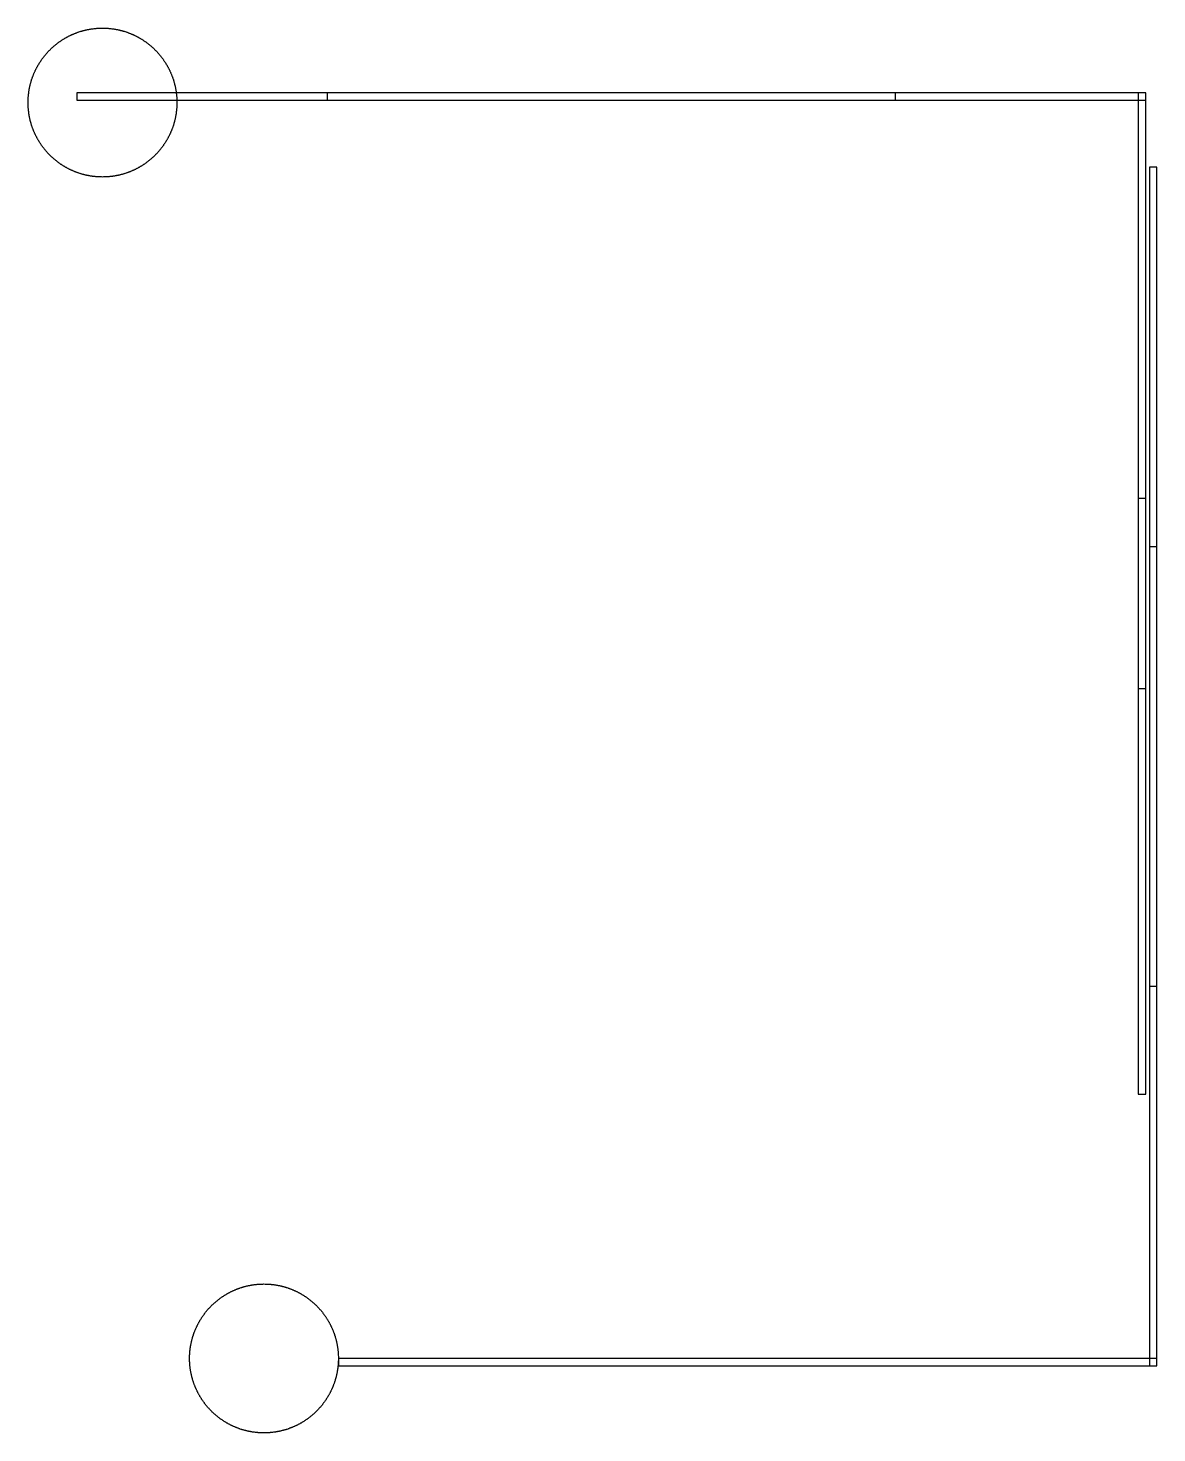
# Model space of a CAD drawing. Extents: x -15120 to 12634, y -34177 to 37439.
# Drawn here: x -15120 to 50, y -7500 to 11368 of the extents above; entities that cross this region are included whole.
import ezdxf

# ---------------------------------------------------------------- set-up
doc = ezdxf.new("R2010")
doc.units = 0
doc.layers.add('New_Layer', color=20, linetype='CONTINUOUS')
doc.layers.add('Poly', color=20, linetype='CONTINUOUS')

msp = doc.modelspace()

# ---------------------------------------------------------------- linework, layer by layer
at = {"layer": 'New_Layer'}
for points in [[(-13120.35, 10353.9), (-13120.65, 10339.8), (-13121.15, 10325.7), (-13121.85, 10311.65), (-13122.3, 10304.6), (-13122.75, 10297.6), (-13123.25, 10290.6), (-13123.85, 10283.55), (-13124.45, 10276.55), (-13125.15, 10269.5), (-13125.85, 10262.5), (-13126.6, 10255.5), (-13128.3, 10241.5), (-13129.2, 10234.55), (-13130.2, 10227.55), (-13131.2, 10220.6), (-13132.25, 10213.65), (-13133.35, 10206.7), (-13134.55, 10199.7), (-13135.75, 10192.8), (-13137, 10185.85), (-13138.3, 10178.95), (-13139.65, 10172), (-13141.05, 10165.15), (-13142.5, 10158.25), (-13144, 10151.4), (-13145.55, 10144.5), (-13147.15, 10137.65), (-13148.8, 10130.8), (-13150.5, 10123.95), (-13152.25, 10117.1), (-13154.05, 10110.3), (-13155.9, 10103.5), (-13157.75, 10096.75), (-13159.7, 10089.95), (-13161.7, 10083.15), (-13163.7, 10076.45), (-13165.8, 10069.7), (-13167.9, 10063), (-13172.3, 10049.6), (-13174.6, 10042.9), (-13176.9, 10036.25), (-13179.25, 10029.65), (-13181.65, 10023), (-13184.1, 10016.4), (-13186.6, 10009.85), (-13189.15, 10003.25), (-13191.75, 9996.7), (-13194.35, 9990.25), (-13197.05, 9983.7), (-13199.8, 9977.15), (-13202.55, 9970.75), (-13205.4, 9964.25), (-13208.25, 9957.85), (-13211.15, 9951.45), (-13214.1, 9945.05), (-13217.1, 9938.7), (-13220.15, 9932.35), (-13223.25, 9926), (-13226.4, 9919.65), (-13229.6, 9913.35), (-13232.8, 9907.1), (-13236.05, 9900.9), (-13239.35, 9894.7), (-13242.75, 9888.45), (-13246.1, 9882.35), (-13249.55, 9876.2), (-13253.05, 9870.05), (-13256.6, 9863.95), (-13260.15, 9857.9), (-13263.8, 9851.8), (-13267.4, 9845.85), (-13271.1, 9839.85), (-13274.9, 9833.8), (-13278.65, 9827.9), (-13282.5, 9821.95), (-13286.35, 9816.1), (-13290.25, 9810.25), (-13294.2, 9804.45), (-13298.2, 9798.6), (-13302.25, 9792.8), (-13306.3, 9787.1), (-13310.4, 9781.4), (-13314.55, 9775.7), (-13318.75, 9770.05), (-13323, 9764.4), (-13327.25, 9758.8), (-13331.55, 9753.25), (-13335.9, 9747.7), (-13340.3, 9742.2), (-13344.75, 9736.7), (-13349.2, 9731.25), (-13353.7, 9725.85), (-13358.25, 9720.45), (-13362.85, 9715.05), (-13367.45, 9709.8), (-13372.1, 9704.5), (-13376.8, 9699.25), (-13381.55, 9694), (-13386.3, 9688.8), (-13391.05, 9683.7), (-13395.95, 9678.55), (-13400.8, 9673.5), (-13405.7, 9668.45), (-13410.65, 9663.4), (-13415.65, 9658.4), (-13420.7, 9653.45), (-13425.75, 9648.55), (-13430.8, 9643.7), (-13435.95, 9638.8), (-13441.05, 9634.05), (-13446.25, 9629.3), (-13451.5, 9624.55), (-13456.75, 9619.85), (-13462.05, 9615.2), (-13467.3, 9610.6), (-13472.7, 9606), (-13478.1, 9601.45), (-13483.5, 9596.95), (-13488.95, 9592.5), (-13494.45, 9588.05), (-13499.95, 9583.65), (-13505.5, 9579.3), (-13511.05, 9575), (-13516.65, 9570.75), (-13522.3, 9566.5), (-13527.95, 9562.3), (-13533.65, 9558.15), (-13539.35, 9554.05), (-13545.05, 9550), (-13550.85, 9545.95), (-13556.7, 9541.95), (-13562.5, 9538), (-13568.35, 9534.1), (-13574.2, 9530.25), (-13580.15, 9526.4), (-13586.05, 9522.65), (-13592.1, 9518.85), (-13598.1, 9515.15), (-13604.05, 9511.55), (-13610.15, 9507.9), (-13616.2, 9504.35), (-13622.3, 9500.8), (-13628.45, 9497.3), (-13634.6, 9493.85), (-13640.7, 9490.5), (-13646.95, 9487.1), (-13653.15, 9483.8), (-13659.35, 9480.55), (-13665.6, 9477.35), (-13671.9, 9474.15), (-13678.25, 9471), (-13684.6, 9467.9), (-13690.95, 9464.85), (-13697.3, 9461.85), (-13703.7, 9458.9), (-13710.1, 9456), (-13716.5, 9453.15), (-13723, 9450.3), (-13729.4, 9447.55), (-13735.95, 9444.8), (-13742.5, 9442.1), (-13748.95, 9439.5), (-13755.5, 9436.9), (-13762.1, 9434.35), (-13768.65, 9431.85), (-13775.25, 9429.4), (-13781.9, 9427), (-13788.5, 9424.65), (-13795.15, 9422.35), (-13801.85, 9420.05), (-13815.25, 9415.65), (-13821.95, 9413.55), (-13828.7, 9411.45), (-13835.4, 9409.45), (-13842.2, 9407.45), (-13849, 9405.5), (-13855.75, 9403.65), (-13862.55, 9401.8), (-13869.35, 9400), (-13876.2, 9398.25), (-13883.05, 9396.55), (-13889.9, 9394.9), (-13896.75, 9393.3), (-13903.65, 9391.75), (-13910.5, 9390.25), (-13917.4, 9388.8), (-13924.25, 9387.4), (-13931.2, 9386.05), (-13938.1, 9384.75), (-13945.05, 9383.5), (-13951.95, 9382.3), (-13958.95, 9381.1), (-13965.9, 9380), (-13972.85, 9378.95), (-13979.8, 9377.95), (-13986.8, 9376.95), (-13993.75, 9376.05), (-14007.75, 9374.35), (-14014.75, 9373.6), (-14021.75, 9372.9), (-14028.8, 9372.2), (-14035.8, 9371.6), (-14042.85, 9371), (-14049.85, 9370.5), (-14056.85, 9370.05), (-14063.9, 9369.6), (-14077.95, 9368.9), (-14092.05, 9368.4), (-14106.15, 9368.1), (-14120.25, 9368), (-14134.35, 9368.1), (-14148.45, 9368.4), (-14162.55, 9368.9), (-14176.6, 9369.6), (-14183.65, 9370.05), (-14190.65, 9370.5), (-14197.65, 9371), (-14204.7, 9371.6), (-14211.7, 9372.2), (-14218.75, 9372.9), (-14225.75, 9373.6), (-14232.75, 9374.35), (-14246.75, 9376.05), (-14253.7, 9376.95), (-14260.7, 9377.95), (-14267.65, 9378.95), (-14274.6, 9380), (-14281.55, 9381.1), (-14288.55, 9382.3), (-14295.45, 9383.5), (-14302.4, 9384.75), (-14309.3, 9386.05), (-14316.25, 9387.4), (-14323.1, 9388.8), (-14330, 9390.25), (-14336.85, 9391.75), (-14343.75, 9393.3), (-14350.6, 9394.9), (-14357.45, 9396.55), (-14364.3, 9398.25), (-14371.15, 9400), (-14377.95, 9401.8), (-14384.75, 9403.65), (-14391.5, 9405.5), (-14398.3, 9407.45), (-14405.1, 9409.45), (-14411.8, 9411.45), (-14418.55, 9413.55), (-14425.25, 9415.65), (-14438.65, 9420.05), (-14445.35, 9422.35), (-14452, 9424.65), (-14458.6, 9427), (-14465.25, 9429.4), (-14471.85, 9431.85), (-14478.4, 9434.35), (-14485, 9436.9), (-14491.55, 9439.5), (-14498, 9442.1), (-14504.55, 9444.8), (-14511.1, 9447.55), (-14517.5, 9450.3), (-14524, 9453.15), (-14530.4, 9456), (-14536.8, 9458.9), (-14543.2, 9461.85), (-14549.55, 9464.85), (-14555.9, 9467.9), (-14562.25, 9471), (-14568.6, 9474.15), (-14574.9, 9477.35), (-14581.15, 9480.55), (-14587.35, 9483.8), (-14593.55, 9487.1), (-14599.8, 9490.5), (-14605.9, 9493.85), (-14612.05, 9497.3), (-14618.2, 9500.8), (-14624.3, 9504.35), (-14630.35, 9507.9), (-14636.45, 9511.55), (-14642.4, 9515.15), (-14648.4, 9518.85), (-14654.45, 9522.65), (-14660.35, 9526.4), (-14666.3, 9530.25), (-14672.15, 9534.1), (-14678, 9538), (-14683.8, 9541.95), (-14689.65, 9545.95), (-14695.45, 9550), (-14701.15, 9554.05), (-14706.85, 9558.15), (-14712.55, 9562.3), (-14718.2, 9566.5), (-14723.85, 9570.75), (-14729.45, 9575), (-14735, 9579.3), (-14740.55, 9583.65), (-14746.05, 9588.05), (-14751.55, 9592.5), (-14757, 9596.95), (-14762.4, 9601.45), (-14767.8, 9606), (-14773.2, 9610.6), (-14778.45, 9615.2), (-14783.75, 9619.85), (-14789, 9624.55), (-14794.25, 9629.3), (-14799.45, 9634.05), (-14804.55, 9638.8), (-14809.7, 9643.7), (-14814.75, 9648.55), (-14819.8, 9653.45), (-14824.85, 9658.4), (-14829.85, 9663.4), (-14834.8, 9668.45), (-14839.7, 9673.5), (-14844.55, 9678.55), (-14849.45, 9683.7), (-14854.2, 9688.8), (-14858.95, 9694), (-14863.7, 9699.25), (-14868.4, 9704.5), (-14873.05, 9709.8), (-14877.65, 9715.05), (-14882.25, 9720.45), (-14886.8, 9725.85), (-14891.3, 9731.25), (-14895.75, 9736.7), (-14900.2, 9742.2), (-14904.6, 9747.7), (-14908.95, 9753.25), (-14913.25, 9758.8), (-14917.5, 9764.4), (-14921.75, 9770.05), (-14925.95, 9775.7), (-14930.1, 9781.4), (-14934.2, 9787.1), (-14938.25, 9792.8), (-14942.3, 9798.6), (-14946.3, 9804.45), (-14950.25, 9810.25), (-14954.15, 9816.1), (-14958, 9821.95), (-14961.85, 9827.9), (-14965.6, 9833.8), (-14969.4, 9839.85), (-14973.1, 9845.85), (-14976.7, 9851.8), (-14980.35, 9857.9), (-14983.9, 9863.95), (-14987.45, 9870.05), (-14990.95, 9876.2), (-14994.4, 9882.35), (-14997.75, 9888.45), (-15001.15, 9894.7), (-15004.45, 9900.9), (-15007.7, 9907.1), (-15010.9, 9913.35), (-15014.1, 9919.65), (-15017.25, 9926), (-15020.35, 9932.35), (-15023.4, 9938.7), (-15026.4, 9945.05), (-15029.35, 9951.45), (-15032.25, 9957.85), (-15035.1, 9964.25), (-15037.95, 9970.75), (-15040.7, 9977.15), (-15043.45, 9983.7), (-15046.15, 9990.25), (-15048.75, 9996.7), (-15051.35, 10003.25), (-15053.9, 10009.85), (-15056.4, 10016.4), (-15058.85, 10023), (-15061.25, 10029.65), (-15063.6, 10036.25), (-15065.9, 10042.9), (-15068.2, 10049.6), (-15072.6, 10063), (-15074.7, 10069.7), (-15076.8, 10076.45), (-15078.8, 10083.15), (-15080.8, 10089.95), (-15082.75, 10096.75), (-15084.6, 10103.5), (-15086.45, 10110.3), (-15088.25, 10117.1), (-15090, 10123.95), (-15091.7, 10130.8), (-15093.35, 10137.65), (-15094.95, 10144.5), (-15096.5, 10151.4), (-15098, 10158.25), (-15099.45, 10165.15), (-15100.85, 10172), (-15102.2, 10178.95), (-15103.5, 10185.85), (-15104.75, 10192.8), (-15105.95, 10199.7), (-15107.15, 10206.7), (-15108.25, 10213.65), (-15109.3, 10220.6), (-15110.3, 10227.55), (-15111.3, 10234.55), (-15112.2, 10241.5), (-15113.9, 10255.5), (-15114.65, 10262.5), (-15115.35, 10269.5), (-15116.05, 10276.55), (-15116.65, 10283.55), (-15117.25, 10290.6), (-15117.75, 10297.6), (-15118.2, 10304.6), (-15118.65, 10311.65), (-15119.35, 10325.7), (-15119.85, 10339.8), (-15120.15, 10353.9), (-15120.25, 10368), (-15120.15, 10382.1), (-15119.85, 10396.2), (-15119.35, 10410.3), (-15118.65, 10424.35), (-15118.2, 10431.4), (-15117.75, 10438.4), (-15117.25, 10445.4), (-15116.65, 10452.45), (-15116.05, 10459.45), (-15115.35, 10466.5), (-15114.65, 10473.5), (-15113.9, 10480.5), (-15112.2, 10494.5), (-15111.3, 10501.45), (-15110.3, 10508.45), (-15109.3, 10515.4), (-15108.25, 10522.35), (-15107.15, 10529.3), (-15105.95, 10536.3), (-15104.75, 10543.2), (-15103.5, 10550.15), (-15102.2, 10557.05), (-15100.85, 10564), (-15099.45, 10570.85), (-15098, 10577.75), (-15096.5, 10584.6), (-15094.95, 10591.5), (-15093.35, 10598.35), (-15091.7, 10605.2), (-15090, 10612.05), (-15088.25, 10618.9), (-15086.45, 10625.7), (-15084.6, 10632.5), (-15082.75, 10639.25), (-15080.8, 10646.05), (-15078.8, 10652.85), (-15076.8, 10659.55), (-15074.7, 10666.3), (-15072.6, 10673), (-15068.2, 10686.4), (-15065.9, 10693.1), (-15063.6, 10699.75), (-15061.25, 10706.35), (-15058.85, 10713), (-15056.4, 10719.6), (-15053.9, 10726.15), (-15051.35, 10732.75), (-15048.75, 10739.3), (-15046.15, 10745.75), (-15043.45, 10752.3), (-15040.7, 10758.85), (-15037.95, 10765.25), (-15035.1, 10771.75), (-15032.25, 10778.15), (-15029.35, 10784.55), (-15026.4, 10790.95), (-15023.4, 10797.3), (-15020.35, 10803.65), (-15017.25, 10810), (-15014.1, 10816.35), (-15010.9, 10822.65), (-15007.7, 10828.9), (-15004.45, 10835.1), (-15001.15, 10841.3), (-14997.75, 10847.55), (-14994.4, 10853.65), (-14990.95, 10859.8), (-14987.45, 10865.95), (-14983.9, 10872.05), (-14980.35, 10878.1), (-14976.7, 10884.2), (-14973.1, 10890.15), (-14969.4, 10896.15), (-14965.6, 10902.2), (-14961.85, 10908.1), (-14958, 10914.05), (-14954.15, 10919.9), (-14950.25, 10925.75), (-14946.3, 10931.55), (-14942.3, 10937.4), (-14938.25, 10943.2), (-14934.2, 10948.9), (-14930.1, 10954.6), (-14925.95, 10960.3), (-14921.75, 10965.95), (-14917.5, 10971.6), (-14913.25, 10977.2), (-14908.95, 10982.75), (-14904.6, 10988.3), (-14900.2, 10993.8), (-14895.75, 10999.3), (-14891.3, 11004.75), (-14886.8, 11010.15), (-14882.25, 11015.55), (-14877.65, 11020.95), (-14873.05, 11026.2), (-14868.4, 11031.5), (-14863.7, 11036.75), (-14858.95, 11042), (-14854.2, 11047.2), (-14849.45, 11052.3), (-14844.55, 11057.45), (-14839.7, 11062.5), (-14834.8, 11067.55), (-14829.85, 11072.6), (-14824.85, 11077.6), (-14819.8, 11082.55), (-14814.75, 11087.45), (-14809.7, 11092.3), (-14804.55, 11097.2), (-14799.45, 11101.95), (-14794.25, 11106.7), (-14789, 11111.45), (-14783.75, 11116.15), (-14778.45, 11120.8), (-14773.2, 11125.4), (-14767.8, 11130), (-14762.4, 11134.55), (-14757, 11139.05), (-14751.55, 11143.5), (-14746.05, 11147.95), (-14740.55, 11152.35), (-14735, 11156.7), (-14729.45, 11161), (-14723.85, 11165.25), (-14718.2, 11169.5), (-14712.55, 11173.7), (-14706.85, 11177.85), (-14701.15, 11181.95), (-14695.45, 11186), (-14689.65, 11190.05), (-14683.8, 11194.05), (-14678, 11198), (-14672.15, 11201.9), (-14666.3, 11205.75), (-14660.35, 11209.6), (-14654.45, 11213.35), (-14648.4, 11217.15), (-14642.4, 11220.85), (-14636.45, 11224.45), (-14630.35, 11228.1), (-14624.3, 11231.65), (-14618.2, 11235.2), (-14612.05, 11238.7), (-14605.9, 11242.15), (-14599.8, 11245.5), (-14593.55, 11248.9), (-14587.35, 11252.2), (-14581.15, 11255.45), (-14574.9, 11258.65), (-14568.6, 11261.85), (-14562.25, 11265), (-14555.9, 11268.1), (-14549.55, 11271.15), (-14543.2, 11274.15), (-14536.8, 11277.1), (-14530.4, 11280), (-14524, 11282.85), (-14517.5, 11285.7), (-14511.1, 11288.45), (-14504.55, 11291.2), (-14498, 11293.9), (-14491.55, 11296.5), (-14485, 11299.1), (-14478.4, 11301.65), (-14471.85, 11304.15), (-14465.25, 11306.6), (-14458.6, 11309), (-14452, 11311.35), (-14445.35, 11313.65), (-14438.65, 11315.95), (-14425.25, 11320.35), (-14418.55, 11322.45), (-14411.8, 11324.55), (-14405.1, 11326.55), (-14398.3, 11328.55), (-14391.5, 11330.5), (-14384.75, 11332.35), (-14377.95, 11334.2), (-14371.15, 11336), (-14364.3, 11337.75), (-14357.45, 11339.45), (-14350.6, 11341.1), (-14343.75, 11342.7), (-14336.85, 11344.25), (-14330, 11345.75), (-14323.1, 11347.2), (-14316.25, 11348.6), (-14309.3, 11349.95), (-14302.4, 11351.25), (-14295.45, 11352.5), (-14288.55, 11353.7), (-14281.55, 11354.9), (-14274.6, 11356), (-14267.65, 11357.05), (-14260.7, 11358.05), (-14253.7, 11359.05), (-14246.75, 11359.95), (-14232.75, 11361.65), (-14225.75, 11362.4), (-14218.75, 11363.1), (-14211.7, 11363.8), (-14204.7, 11364.4), (-14197.65, 11365), (-14190.65, 11365.5), (-14183.65, 11365.95), (-14176.6, 11366.4), (-14162.55, 11367.1), (-14148.45, 11367.6), (-14134.35, 11367.9), (-14120.25, 11368), (-14106.15, 11367.9), (-14092.05, 11367.6), (-14077.95, 11367.1), (-14063.9, 11366.4), (-14056.85, 11365.95), (-14049.85, 11365.5), (-14042.85, 11365), (-14035.8, 11364.4), (-14028.8, 11363.8), (-14021.75, 11363.1), (-14014.75, 11362.4), (-14007.75, 11361.65), (-13993.75, 11359.95), (-13986.8, 11359.05), (-13979.8, 11358.05), (-13972.85, 11357.05), (-13965.9, 11356), (-13958.95, 11354.9), (-13951.95, 11353.7), (-13945.05, 11352.5), (-13938.1, 11351.25), (-13931.2, 11349.95), (-13924.25, 11348.6), (-13917.4, 11347.2), (-13910.5, 11345.75), (-13903.65, 11344.25), (-13896.75, 11342.7), (-13889.9, 11341.1), (-13883.05, 11339.45), (-13876.2, 11337.75), (-13869.35, 11336), (-13862.55, 11334.2), (-13855.75, 11332.35), (-13849, 11330.5), (-13842.2, 11328.55), (-13835.4, 11326.55), (-13828.7, 11324.55), (-13821.95, 11322.45), (-13815.25, 11320.35), (-13801.85, 11315.95), (-13795.15, 11313.65), (-13788.5, 11311.35), (-13781.9, 11309), (-13775.25, 11306.6), (-13768.65, 11304.15), (-13762.1, 11301.65), (-13755.5, 11299.1), (-13748.95, 11296.5), (-13742.5, 11293.9), (-13735.95, 11291.2), (-13729.4, 11288.45), (-13723, 11285.7), (-13716.5, 11282.85), (-13710.1, 11280), (-13703.7, 11277.1), (-13697.3, 11274.15), (-13690.95, 11271.15), (-13684.6, 11268.1), (-13678.25, 11265), (-13671.9, 11261.85), (-13665.6, 11258.65), (-13659.35, 11255.45), (-13653.15, 11252.2), (-13646.95, 11248.9), (-13640.7, 11245.5), (-13634.6, 11242.15), (-13628.45, 11238.7), (-13622.3, 11235.2), (-13616.2, 11231.65), (-13610.15, 11228.1), (-13604.05, 11224.45), (-13598.1, 11220.85), (-13592.1, 11217.15), (-13586.05, 11213.35), (-13580.15, 11209.6), (-13574.2, 11205.75), (-13568.35, 11201.9), (-13562.5, 11198), (-13556.7, 11194.05), (-13550.85, 11190.05), (-13545.05, 11186), (-13539.35, 11181.95), (-13533.65, 11177.85), (-13527.95, 11173.7), (-13522.3, 11169.5), (-13516.65, 11165.25), (-13511.05, 11161), (-13505.5, 11156.7), (-13499.95, 11152.35), (-13494.45, 11147.95), (-13488.95, 11143.5), (-13483.5, 11139.05), (-13478.1, 11134.55), (-13472.7, 11130), (-13467.3, 11125.4), (-13462.05, 11120.8), (-13456.75, 11116.15), (-13451.5, 11111.45), (-13446.25, 11106.7), (-13441.05, 11101.95), (-13435.95, 11097.2), (-13430.8, 11092.3), (-13425.75, 11087.45), (-13420.7, 11082.55), (-13415.65, 11077.6), (-13410.65, 11072.6), (-13405.7, 11067.55), (-13400.8, 11062.5), (-13395.95, 11057.45), (-13391.05, 11052.3), (-13386.3, 11047.2), (-13381.55, 11042), (-13376.8, 11036.75), (-13372.1, 11031.5), (-13367.45, 11026.2), (-13362.85, 11020.95), (-13358.25, 11015.55), (-13353.7, 11010.15), (-13349.2, 11004.75), (-13344.75, 10999.3), (-13340.3, 10993.8), (-13335.9, 10988.3), (-13331.55, 10982.75), (-13327.25, 10977.2), (-13323, 10971.6), (-13318.75, 10965.95), (-13314.55, 10960.3), (-13310.4, 10954.6), (-13306.3, 10948.9), (-13302.25, 10943.2), (-13298.2, 10937.4), (-13294.2, 10931.55), (-13290.25, 10925.75), (-13286.35, 10919.9), (-13282.5, 10914.05), (-13278.65, 10908.1), (-13274.9, 10902.2), (-13271.1, 10896.15), (-13267.4, 10890.15), (-13263.8, 10884.2), (-13260.15, 10878.1), (-13256.6, 10872.05), (-13253.05, 10865.95), (-13249.55, 10859.8), (-13246.1, 10853.65), (-13242.75, 10847.55), (-13239.35, 10841.3), (-13236.05, 10835.1), (-13232.8, 10828.9), (-13229.6, 10822.65), (-13226.4, 10816.35), (-13223.25, 10810), (-13220.15, 10803.65), (-13217.1, 10797.3), (-13214.1, 10790.95), (-13211.15, 10784.55), (-13208.25, 10778.15), (-13205.4, 10771.75), (-13202.55, 10765.25), (-13199.8, 10758.85), (-13197.05, 10752.3), (-13194.35, 10745.75), (-13191.75, 10739.3), (-13189.15, 10732.75), (-13186.6, 10726.15), (-13184.1, 10719.6), (-13181.65, 10713), (-13179.25, 10706.35), (-13176.9, 10699.75), (-13174.6, 10693.1), (-13172.3, 10686.4), (-13167.9, 10673), (-13165.8, 10666.3), (-13163.7, 10659.55), (-13161.7, 10652.85), (-13159.7, 10646.05), (-13157.75, 10639.25), (-13155.9, 10632.5), (-13154.05, 10625.7), (-13152.25, 10618.9), (-13150.5, 10612.05), (-13148.8, 10605.2), (-13147.15, 10598.35), (-13145.55, 10591.5), (-13144, 10584.6), (-13142.5, 10577.75), (-13141.05, 10570.85), (-13139.65, 10564), (-13138.3, 10557.05), (-13137, 10550.15), (-13135.75, 10543.2), (-13134.55, 10536.3), (-13133.35, 10529.3), (-13132.25, 10522.35), (-13131.2, 10515.4), (-13130.2, 10508.45), (-13129.2, 10501.45), (-13128.3, 10494.5), (-13126.6, 10480.5), (-13125.85, 10473.5), (-13125.15, 10466.5), (-13124.45, 10459.45), (-13123.85, 10452.45), (-13123.25, 10445.4), (-13122.75, 10438.4), (-13122.3, 10431.4), (-13121.85, 10424.35), (-13121.15, 10410.3), (-13120.65, 10396.2), (-13120.35, 10382.1), (-13120.25, 10368)], [(-200, 2500), (-100, 2500), (-100, 10500), (-200, 10500)], [(-200, -2950), (-100, -2950), (-100, 5050), (-200, 5050)], [(-10950.1, -6514.1), (-10950.4, -6528.2), (-10950.9, -6542.3), (-10951.6, -6556.35), (-10952.05, -6563.4), (-10952.5, -6570.4), (-10953, -6577.4), (-10953.6, -6584.45), (-10954.2, -6591.45), (-10954.9, -6598.5), (-10955.6, -6605.5), (-10956.35, -6612.5), (-10958.05, -6626.5), (-10958.95, -6633.45), (-10959.95, -6640.45), (-10960.95, -6647.4), (-10962, -6654.35), (-10963.1, -6661.3), (-10964.3, -6668.3), (-10965.5, -6675.2), (-10966.75, -6682.15), (-10968.05, -6689.05), (-10969.4, -6696), (-10970.8, -6702.85), (-10972.25, -6709.75), (-10973.75, -6716.6), (-10975.3, -6723.5), (-10976.9, -6730.35), (-10978.55, -6737.2), (-10980.25, -6744.05), (-10982, -6750.9), (-10983.8, -6757.7), (-10985.65, -6764.5), (-10987.5, -6771.25), (-10989.45, -6778.05), (-10991.45, -6784.85), (-10993.45, -6791.55), (-10995.55, -6798.3), (-10997.65, -6805), (-11002.05, -6818.4), (-11004.35, -6825.1), (-11006.65, -6831.75), (-11009, -6838.35), (-11011.4, -6845), (-11013.85, -6851.6), (-11016.35, -6858.15), (-11018.9, -6864.75), (-11021.5, -6871.3), (-11024.1, -6877.75), (-11026.8, -6884.3), (-11029.55, -6890.85), (-11032.3, -6897.25), (-11035.15, -6903.75), (-11038, -6910.15), (-11040.9, -6916.55), (-11043.85, -6922.95), (-11046.85, -6929.3), (-11049.9, -6935.65), (-11053, -6942), (-11056.15, -6948.35), (-11059.35, -6954.65), (-11062.55, -6960.9), (-11065.8, -6967.1), (-11069.1, -6973.3), (-11072.5, -6979.55), (-11075.85, -6985.65), (-11079.3, -6991.8), (-11082.8, -6997.95), (-11086.35, -7004.05), (-11089.9, -7010.1), (-11093.55, -7016.2), (-11097.15, -7022.15), (-11100.85, -7028.15), (-11104.65, -7034.2), (-11108.4, -7040.1), (-11112.25, -7046.05), (-11116.1, -7051.9), (-11120, -7057.75), (-11123.95, -7063.55), (-11127.95, -7069.4), (-11132, -7075.2), (-11136.05, -7080.9), (-11140.15, -7086.6), (-11144.3, -7092.3), (-11148.5, -7097.95), (-11152.75, -7103.6), (-11157, -7109.2), (-11161.3, -7114.75), (-11165.65, -7120.3), (-11170.05, -7125.8), (-11174.5, -7131.3), (-11178.95, -7136.75), (-11183.45, -7142.15), (-11188, -7147.55), (-11192.6, -7152.95), (-11197.2, -7158.2), (-11201.85, -7163.5), (-11206.55, -7168.75), (-11211.3, -7174), (-11216.05, -7179.2), (-11220.8, -7184.3), (-11225.7, -7189.45), (-11230.55, -7194.5), (-11235.45, -7199.55), (-11240.4, -7204.6), (-11245.4, -7209.6), (-11250.45, -7214.55), (-11255.5, -7219.45), (-11260.55, -7224.3), (-11265.7, -7229.2), (-11270.8, -7233.95), (-11276, -7238.7), (-11281.25, -7243.45), (-11286.5, -7248.15), (-11291.8, -7252.8), (-11297.05, -7257.4), (-11302.45, -7262), (-11307.85, -7266.55), (-11313.25, -7271.05), (-11318.7, -7275.5), (-11324.2, -7279.95), (-11329.7, -7284.35), (-11335.25, -7288.7), (-11340.8, -7293), (-11346.4, -7297.25), (-11352.05, -7301.5), (-11357.7, -7305.7), (-11363.4, -7309.85), (-11369.1, -7313.95), (-11374.8, -7318), (-11380.6, -7322.05), (-11386.45, -7326.05), (-11392.25, -7330), (-11398.1, -7333.9), (-11403.95, -7337.75), (-11409.9, -7341.6), (-11415.8, -7345.35), (-11421.85, -7349.15), (-11427.85, -7352.85), (-11433.8, -7356.45), (-11439.9, -7360.1), (-11445.95, -7363.65), (-11452.05, -7367.2), (-11458.2, -7370.7), (-11464.35, -7374.15), (-11470.45, -7377.5), (-11476.7, -7380.9), (-11482.9, -7384.2), (-11489.1, -7387.45), (-11495.35, -7390.65), (-11501.65, -7393.85), (-11508, -7397), (-11514.35, -7400.1), (-11520.7, -7403.15), (-11527.05, -7406.15), (-11533.45, -7409.1), (-11539.85, -7412), (-11546.25, -7414.85), (-11552.75, -7417.7), (-11559.15, -7420.45), (-11565.7, -7423.2), (-11572.25, -7425.9), (-11578.7, -7428.5), (-11585.25, -7431.1), (-11591.85, -7433.65), (-11598.4, -7436.15), (-11605, -7438.6), (-11611.65, -7441), (-11618.25, -7443.35), (-11624.9, -7445.65), (-11631.6, -7447.95), (-11645, -7452.35), (-11651.7, -7454.45), (-11658.45, -7456.55), (-11665.15, -7458.55), (-11671.95, -7460.55), (-11678.75, -7462.5), (-11685.5, -7464.35), (-11692.3, -7466.2), (-11699.1, -7468), (-11705.95, -7469.75), (-11712.8, -7471.45), (-11719.65, -7473.1), (-11726.5, -7474.7), (-11733.4, -7476.25), (-11740.25, -7477.75), (-11747.15, -7479.2), (-11754, -7480.6), (-11760.95, -7481.95), (-11767.85, -7483.25), (-11774.8, -7484.5), (-11781.7, -7485.7), (-11788.7, -7486.9), (-11795.65, -7488), (-11802.6, -7489.05), (-11809.55, -7490.05), (-11816.55, -7491.05), (-11823.5, -7491.95), (-11837.5, -7493.65), (-11844.5, -7494.4), (-11851.5, -7495.1), (-11858.55, -7495.8), (-11865.55, -7496.4), (-11872.6, -7497), (-11879.6, -7497.5), (-11886.6, -7497.95), (-11893.65, -7498.4), (-11907.7, -7499.1), (-11921.8, -7499.6), (-11935.9, -7499.9), (-11950, -7500), (-11964.1, -7499.9), (-11978.2, -7499.6), (-11992.3, -7499.1), (-12006.35, -7498.4), (-12013.4, -7497.95), (-12020.4, -7497.5), (-12027.4, -7497), (-12034.45, -7496.4), (-12041.45, -7495.8), (-12048.5, -7495.1), (-12055.5, -7494.4), (-12062.5, -7493.65), (-12076.5, -7491.95), (-12083.45, -7491.05), (-12090.45, -7490.05), (-12097.4, -7489.05), (-12104.35, -7488), (-12111.3, -7486.9), (-12118.3, -7485.7), (-12125.2, -7484.5), (-12132.15, -7483.25), (-12139.05, -7481.95), (-12146, -7480.6), (-12152.85, -7479.2), (-12159.75, -7477.75), (-12166.6, -7476.25), (-12173.5, -7474.7), (-12180.35, -7473.1), (-12187.2, -7471.45), (-12194.05, -7469.75), (-12200.9, -7468), (-12207.7, -7466.2), (-12214.5, -7464.35), (-12221.25, -7462.5), (-12228.05, -7460.55), (-12234.85, -7458.55), (-12241.55, -7456.55), (-12248.3, -7454.45), (-12255, -7452.35), (-12268.4, -7447.95), (-12275.1, -7445.65), (-12281.75, -7443.35), (-12288.35, -7441), (-12295, -7438.6), (-12301.6, -7436.15), (-12308.15, -7433.65), (-12314.75, -7431.1), (-12321.3, -7428.5), (-12327.75, -7425.9), (-12334.3, -7423.2), (-12340.85, -7420.45), (-12347.25, -7417.7), (-12353.75, -7414.85), (-12360.15, -7412), (-12366.55, -7409.1), (-12372.95, -7406.15), (-12379.3, -7403.15), (-12385.65, -7400.1), (-12392, -7397), (-12398.35, -7393.85), (-12404.65, -7390.65), (-12410.9, -7387.45), (-12417.1, -7384.2), (-12423.3, -7380.9), (-12429.55, -7377.5), (-12435.65, -7374.15), (-12441.8, -7370.7), (-12447.95, -7367.2), (-12454.05, -7363.65), (-12460.1, -7360.1), (-12466.2, -7356.45), (-12472.15, -7352.85), (-12478.15, -7349.15), (-12484.2, -7345.35), (-12490.1, -7341.6), (-12496.05, -7337.75), (-12501.9, -7333.9), (-12507.75, -7330), (-12513.55, -7326.05), (-12519.4, -7322.05), (-12525.2, -7318), (-12530.9, -7313.95), (-12536.6, -7309.85), (-12542.3, -7305.7), (-12547.95, -7301.5), (-12553.6, -7297.25), (-12559.2, -7293), (-12564.75, -7288.7), (-12570.3, -7284.35), (-12575.8, -7279.95), (-12581.3, -7275.5), (-12586.75, -7271.05), (-12592.15, -7266.55), (-12597.55, -7262), (-12602.95, -7257.4), (-12608.2, -7252.8), (-12613.5, -7248.15), (-12618.75, -7243.45), (-12624, -7238.7), (-12629.2, -7233.95), (-12634.3, -7229.2), (-12639.45, -7224.3), (-12644.5, -7219.45), (-12649.55, -7214.55), (-12654.6, -7209.6), (-12659.6, -7204.6), (-12664.55, -7199.55), (-12669.45, -7194.5), (-12674.3, -7189.45), (-12679.2, -7184.3), (-12683.95, -7179.2), (-12688.7, -7174), (-12693.45, -7168.75), (-12698.15, -7163.5), (-12702.8, -7158.2), (-12707.4, -7152.95), (-12712, -7147.55), (-12716.55, -7142.15), (-12721.05, -7136.75), (-12725.5, -7131.3), (-12729.95, -7125.8), (-12734.35, -7120.3), (-12738.7, -7114.75), (-12743, -7109.2), (-12747.25, -7103.6), (-12751.5, -7097.95), (-12755.7, -7092.3), (-12759.85, -7086.6), (-12763.95, -7080.9), (-12768, -7075.2), (-12772.05, -7069.4), (-12776.05, -7063.55), (-12780, -7057.75), (-12783.9, -7051.9), (-12787.75, -7046.05), (-12791.6, -7040.1), (-12795.35, -7034.2), (-12799.15, -7028.15), (-12802.85, -7022.15), (-12806.45, -7016.2), (-12810.1, -7010.1), (-12813.65, -7004.05), (-12817.2, -6997.95), (-12820.7, -6991.8), (-12824.15, -6985.65), (-12827.5, -6979.55), (-12830.9, -6973.3), (-12834.2, -6967.1), (-12837.45, -6960.9), (-12840.65, -6954.65), (-12843.85, -6948.35), (-12847, -6942), (-12850.1, -6935.65), (-12853.15, -6929.3), (-12856.15, -6922.95), (-12859.1, -6916.55), (-12862, -6910.15), (-12864.85, -6903.75), (-12867.7, -6897.25), (-12870.45, -6890.85), (-12873.2, -6884.3), (-12875.9, -6877.75), (-12878.5, -6871.3), (-12881.1, -6864.75), (-12883.65, -6858.15), (-12886.15, -6851.6), (-12888.6, -6845), (-12891, -6838.35), (-12893.35, -6831.75), (-12895.65, -6825.1), (-12897.95, -6818.4), (-12902.35, -6805), (-12904.45, -6798.3), (-12906.55, -6791.55), (-12908.55, -6784.85), (-12910.55, -6778.05), (-12912.5, -6771.25), (-12914.35, -6764.5), (-12916.2, -6757.7), (-12918, -6750.9), (-12919.75, -6744.05), (-12921.45, -6737.2), (-12923.1, -6730.35), (-12924.7, -6723.5), (-12926.25, -6716.6), (-12927.75, -6709.75), (-12929.2, -6702.85), (-12930.6, -6696), (-12931.95, -6689.05), (-12933.25, -6682.15), (-12934.5, -6675.2), (-12935.7, -6668.3), (-12936.9, -6661.3), (-12938, -6654.35), (-12939.05, -6647.4), (-12940.05, -6640.45), (-12941.05, -6633.45), (-12941.95, -6626.5), (-12943.65, -6612.5), (-12944.4, -6605.5), (-12945.1, -6598.5), (-12945.8, -6591.45), (-12946.4, -6584.45), (-12947, -6577.4), (-12947.5, -6570.4), (-12947.95, -6563.4), (-12948.4, -6556.35), (-12949.1, -6542.3), (-12949.6, -6528.2), (-12949.9, -6514.1), (-12950, -6500), (-12949.9, -6485.9), (-12949.6, -6471.8), (-12949.1, -6457.7), (-12948.4, -6443.65), (-12947.95, -6436.6), (-12947.5, -6429.6), (-12947, -6422.6), (-12946.4, -6415.55), (-12945.8, -6408.55), (-12945.1, -6401.5), (-12944.4, -6394.5), (-12943.65, -6387.5), (-12941.95, -6373.5), (-12941.05, -6366.55), (-12940.05, -6359.55), (-12939.05, -6352.6), (-12938, -6345.65), (-12936.9, -6338.7), (-12935.7, -6331.7), (-12934.5, -6324.8), (-12933.25, -6317.85), (-12931.95, -6310.95), (-12930.6, -6304), (-12929.2, -6297.15), (-12927.75, -6290.25), (-12926.25, -6283.4), (-12924.7, -6276.5), (-12923.1, -6269.65), (-12921.45, -6262.8), (-12919.75, -6255.95), (-12918, -6249.1), (-12916.2, -6242.3), (-12914.35, -6235.5), (-12912.5, -6228.75), (-12910.55, -6221.95), (-12908.55, -6215.15), (-12906.55, -6208.45), (-12904.45, -6201.7), (-12902.35, -6195), (-12897.95, -6181.6), (-12895.65, -6174.9), (-12893.35, -6168.25), (-12891, -6161.65), (-12888.6, -6155), (-12886.15, -6148.4), (-12883.65, -6141.85), (-12881.1, -6135.25), (-12878.5, -6128.7), (-12875.9, -6122.25), (-12873.2, -6115.7), (-12870.45, -6109.15), (-12867.7, -6102.75), (-12864.85, -6096.25), (-12862, -6089.85), (-12859.1, -6083.45), (-12856.15, -6077.05), (-12853.15, -6070.7), (-12850.1, -6064.35), (-12847, -6058), (-12843.85, -6051.65), (-12840.65, -6045.35), (-12837.45, -6039.1), (-12834.2, -6032.9), (-12830.9, -6026.7), (-12827.5, -6020.45), (-12824.15, -6014.35), (-12820.7, -6008.2), (-12817.2, -6002.05), (-12813.65, -5995.95), (-12810.1, -5989.9), (-12806.45, -5983.8), (-12802.85, -5977.85), (-12799.15, -5971.85), (-12795.35, -5965.8), (-12791.6, -5959.9), (-12787.75, -5953.95), (-12783.9, -5948.1), (-12780, -5942.25), (-12776.05, -5936.45), (-12772.05, -5930.6), (-12768, -5924.8), (-12763.95, -5919.1), (-12759.85, -5913.4), (-12755.7, -5907.7), (-12751.5, -5902.05), (-12747.25, -5896.4), (-12743, -5890.8), (-12738.7, -5885.25), (-12734.35, -5879.7), (-12729.95, -5874.2), (-12725.5, -5868.7), (-12721.05, -5863.25), (-12716.55, -5857.85), (-12712, -5852.45), (-12707.4, -5847.05), (-12702.8, -5841.8), (-12698.15, -5836.5), (-12693.45, -5831.25), (-12688.7, -5826), (-12683.95, -5820.8), (-12679.2, -5815.7), (-12674.3, -5810.55), (-12669.45, -5805.5), (-12664.55, -5800.45), (-12659.6, -5795.4), (-12654.6, -5790.4), (-12649.55, -5785.45), (-12644.5, -5780.55), (-12639.45, -5775.7), (-12634.3, -5770.8), (-12629.2, -5766.05), (-12624, -5761.3), (-12618.75, -5756.55), (-12613.5, -5751.85), (-12608.2, -5747.2), (-12602.95, -5742.6), (-12597.55, -5738), (-12592.15, -5733.45), (-12586.75, -5728.95), (-12581.3, -5724.5), (-12575.8, -5720.05), (-12570.3, -5715.65), (-12564.75, -5711.3), (-12559.2, -5707), (-12553.6, -5702.75), (-12547.95, -5698.5), (-12542.3, -5694.3), (-12536.6, -5690.15), (-12530.9, -5686.05), (-12525.2, -5682), (-12519.4, -5677.95), (-12513.55, -5673.95), (-12507.75, -5670), (-12501.9, -5666.1), (-12496.05, -5662.25), (-12490.1, -5658.4), (-12484.2, -5654.65), (-12478.15, -5650.85), (-12472.15, -5647.15), (-12466.2, -5643.55), (-12460.1, -5639.9), (-12454.05, -5636.35), (-12447.95, -5632.8), (-12441.8, -5629.3), (-12435.65, -5625.85), (-12429.55, -5622.5), (-12423.3, -5619.1), (-12417.1, -5615.8), (-12410.9, -5612.55), (-12404.65, -5609.35), (-12398.35, -5606.15), (-12392, -5603), (-12385.65, -5599.9), (-12379.3, -5596.85), (-12372.95, -5593.85), (-12366.55, -5590.9), (-12360.15, -5588), (-12353.75, -5585.15), (-12347.25, -5582.3), (-12340.85, -5579.55), (-12334.3, -5576.8), (-12327.75, -5574.1), (-12321.3, -5571.5), (-12314.75, -5568.9), (-12308.15, -5566.35), (-12301.6, -5563.85), (-12295, -5561.4), (-12288.35, -5559), (-12281.75, -5556.65), (-12275.1, -5554.35), (-12268.4, -5552.05), (-12255, -5547.65), (-12248.3, -5545.55), (-12241.55, -5543.45), (-12234.85, -5541.45), (-12228.05, -5539.45), (-12221.25, -5537.5), (-12214.5, -5535.65), (-12207.7, -5533.8), (-12200.9, -5532), (-12194.05, -5530.25), (-12187.2, -5528.55), (-12180.35, -5526.9), (-12173.5, -5525.3), (-12166.6, -5523.75), (-12159.75, -5522.25), (-12152.85, -5520.8), (-12146, -5519.4), (-12139.05, -5518.05), (-12132.15, -5516.75), (-12125.2, -5515.5), (-12118.3, -5514.3), (-12111.3, -5513.1), (-12104.35, -5512), (-12097.4, -5510.95), (-12090.45, -5509.95), (-12083.45, -5508.95), (-12076.5, -5508.05), (-12062.5, -5506.35), (-12055.5, -5505.6), (-12048.5, -5504.9), (-12041.45, -5504.2), (-12034.45, -5503.6), (-12027.4, -5503), (-12020.4, -5502.5), (-12013.4, -5502.05), (-12006.35, -5501.6), (-11992.3, -5500.9), (-11978.2, -5500.4), (-11964.1, -5500.1), (-11950, -5500), (-11935.9, -5500.1), (-11921.8, -5500.4), (-11907.7, -5500.9), (-11893.65, -5501.6), (-11886.6, -5502.05), (-11879.6, -5502.5), (-11872.6, -5503), (-11865.55, -5503.6), (-11858.55, -5504.2), (-11851.5, -5504.9), (-11844.5, -5505.6), (-11837.5, -5506.35), (-11823.5, -5508.05), (-11816.55, -5508.95), (-11809.55, -5509.95), (-11802.6, -5510.95), (-11795.65, -5512), (-11788.7, -5513.1), (-11781.7, -5514.3), (-11774.8, -5515.5), (-11767.85, -5516.75), (-11760.95, -5518.05), (-11754, -5519.4), (-11747.15, -5520.8), (-11740.25, -5522.25), (-11733.4, -5523.75), (-11726.5, -5525.3), (-11719.65, -5526.9), (-11712.8, -5528.55), (-11705.95, -5530.25), (-11699.1, -5532), (-11692.3, -5533.8), (-11685.5, -5535.65), (-11678.75, -5537.5), (-11671.95, -5539.45), (-11665.15, -5541.45), (-11658.45, -5543.45), (-11651.7, -5545.55), (-11645, -5547.65), (-11631.6, -5552.05), (-11624.9, -5554.35), (-11618.25, -5556.65), (-11611.65, -5559), (-11605, -5561.4), (-11598.4, -5563.85), (-11591.85, -5566.35), (-11585.25, -5568.9), (-11578.7, -5571.5), (-11572.25, -5574.1), (-11565.7, -5576.8), (-11559.15, -5579.55), (-11552.75, -5582.3), (-11546.25, -5585.15), (-11539.85, -5588), (-11533.45, -5590.9), (-11527.05, -5593.85), (-11520.7, -5596.85), (-11514.35, -5599.9), (-11508, -5603), (-11501.65, -5606.15), (-11495.35, -5609.35), (-11489.1, -5612.55), (-11482.9, -5615.8), (-11476.7, -5619.1), (-11470.45, -5622.5), (-11464.35, -5625.85), (-11458.2, -5629.3), (-11452.05, -5632.8), (-11445.95, -5636.35), (-11439.9, -5639.9), (-11433.8, -5643.55), (-11427.85, -5647.15), (-11421.85, -5650.85), (-11415.8, -5654.65), (-11409.9, -5658.4), (-11403.95, -5662.25), (-11398.1, -5666.1), (-11392.25, -5670), (-11386.45, -5673.95), (-11380.6, -5677.95), (-11374.8, -5682), (-11369.1, -5686.05), (-11363.4, -5690.15), (-11357.7, -5694.3), (-11352.05, -5698.5), (-11346.4, -5702.75), (-11340.8, -5707), (-11335.25, -5711.3), (-11329.7, -5715.65), (-11324.2, -5720.05), (-11318.7, -5724.5), (-11313.25, -5728.95), (-11307.85, -5733.45), (-11302.45, -5738), (-11297.05, -5742.6), (-11291.8, -5747.2), (-11286.5, -5751.85), (-11281.25, -5756.55), (-11276, -5761.3), (-11270.8, -5766.05), (-11265.7, -5770.8), (-11260.55, -5775.7), (-11255.5, -5780.55), (-11250.45, -5785.45), (-11245.4, -5790.4), (-11240.4, -5795.4), (-11235.45, -5800.45), (-11230.55, -5805.5), (-11225.7, -5810.55), (-11220.8, -5815.7), (-11216.05, -5820.8), (-11211.3, -5826), (-11206.55, -5831.25), (-11201.85, -5836.5), (-11197.2, -5841.8), (-11192.6, -5847.05), (-11188, -5852.45), (-11183.45, -5857.85), (-11178.95, -5863.25), (-11174.5, -5868.7), (-11170.05, -5874.2), (-11165.65, -5879.7), (-11161.3, -5885.25), (-11157, -5890.8), (-11152.75, -5896.4), (-11148.5, -5902.05), (-11144.3, -5907.7), (-11140.15, -5913.4), (-11136.05, -5919.1), (-11132, -5924.8), (-11127.95, -5930.6), (-11123.95, -5936.45), (-11120, -5942.25), (-11116.1, -5948.1), (-11112.25, -5953.95), (-11108.4, -5959.9), (-11104.65, -5965.8), (-11100.85, -5971.85), (-11097.15, -5977.85), (-11093.55, -5983.8), (-11089.9, -5989.9), (-11086.35, -5995.95), (-11082.8, -6002.05), (-11079.3, -6008.2), (-11075.85, -6014.35), (-11072.5, -6020.45), (-11069.1, -6026.7), (-11065.8, -6032.9), (-11062.55, -6039.1), (-11059.35, -6045.35), (-11056.15, -6051.65), (-11053, -6058), (-11049.9, -6064.35), (-11046.85, -6070.7), (-11043.85, -6077.05), (-11040.9, -6083.45), (-11038, -6089.85), (-11035.15, -6096.25), (-11032.3, -6102.75), (-11029.55, -6109.15), (-11026.8, -6115.7), (-11024.1, -6122.25), (-11021.5, -6128.7), (-11018.9, -6135.25), (-11016.35, -6141.85), (-11013.85, -6148.4), (-11011.4, -6155), (-11009, -6161.65), (-11006.65, -6168.25), (-11004.35, -6174.9), (-11002.05, -6181.6), (-10997.65, -6195), (-10995.55, -6201.7), (-10993.45, -6208.45), (-10991.45, -6215.15), (-10989.45, -6221.95), (-10987.5, -6228.75), (-10985.65, -6235.5), (-10983.8, -6242.3), (-10982, -6249.1), (-10980.25, -6255.95), (-10978.55, -6262.8), (-10976.9, -6269.65), (-10975.3, -6276.5), (-10973.75, -6283.4), (-10972.25, -6290.25), (-10970.8, -6297.15), (-10969.4, -6304), (-10968.05, -6310.95), (-10966.75, -6317.85), (-10965.5, -6324.8), (-10964.3, -6331.7), (-10963.1, -6338.7), (-10962, -6345.65), (-10960.95, -6352.6), (-10959.95, -6359.55), (-10958.95, -6366.55), (-10958.05, -6373.5), (-10956.35, -6387.5), (-10955.6, -6394.5), (-10954.9, -6401.5), (-10954.2, -6408.55), (-10953.6, -6415.55), (-10953, -6422.6), (-10952.5, -6429.6), (-10952.05, -6436.6), (-10951.6, -6443.65), (-10950.9, -6457.7), (-10950.4, -6471.8), (-10950.1, -6485.9), (-10950, -6500)]]:
    msp.add_lwpolyline(points, close=True, dxfattribs=at)
at = {"layer": 'Poly'}
for points in [[(-14464.65, 10400.1), (-3464.65, 10400.1), (-3464.65, 10500.1), (-14464.65, 10500.1)], [(-11100, 10399.95), (-100, 10399.95), (-100, 10499.95), (-11100, 10499.95)], [(-50, -1500), (50, -1500), (50, 9500), (-50, 9500)], [(-50, -6600), (50, -6600), (50, 4400), (-50, 4400)], [(-10950, -6600), (50, -6600), (50, -6500), (-10950, -6500)]]:
    msp.add_lwpolyline(points, close=True, dxfattribs=at)

doc.saveas('drawing.dxf')
